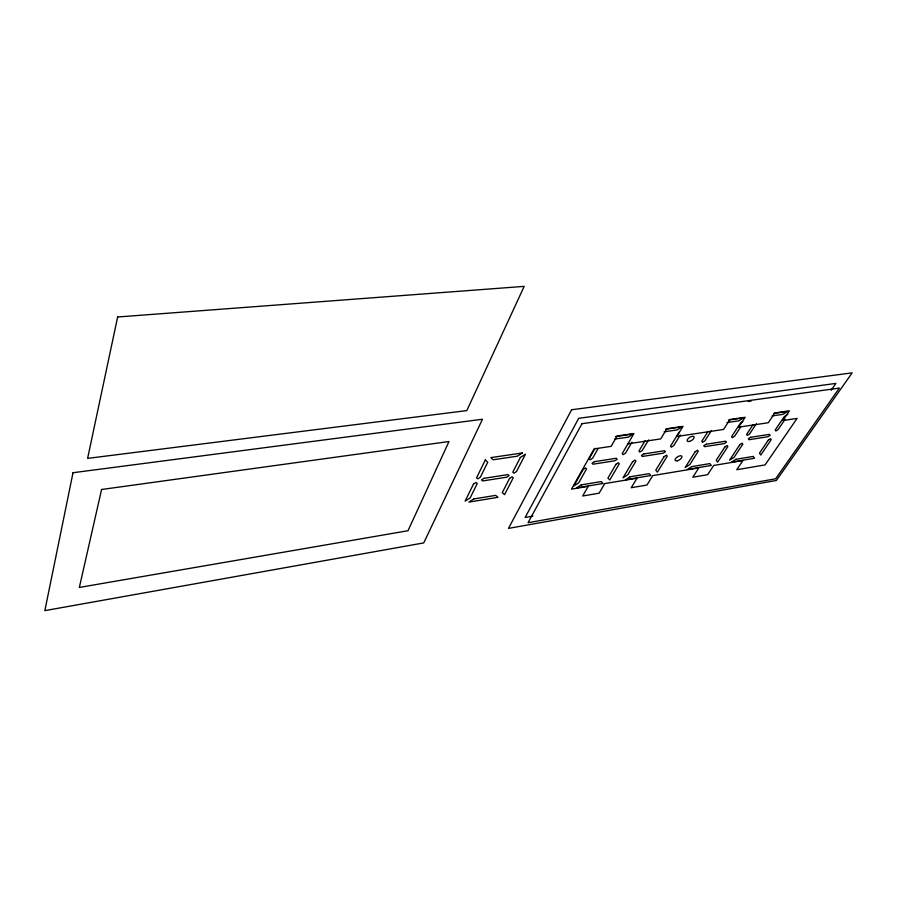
<?xml version="1.0" encoding="UTF-8"?>
<svg xmlns="http://www.w3.org/2000/svg" width="897" height="897" viewBox="0 0 897 897"><rect width="100%" height="100%" fill="white"/><g stroke="black" fill="none" stroke-linecap="round" stroke-linejoin="round"><path stroke-width="1.35" d="M595.036 448.309L589.183 458.703L590.17 459.746L592.637 458.176L598.064 448.567M631.903 442.255L625.557 453.086L623.123 454.644L622.204 453.613L633.944 433.52L617.091 435.987L611.149 446.347L594.117 448.904L571.49 489.134L588.23 486.342L582.691 495.996L599.106 493.204L604.713 483.595L636.982 478.224L631.241 487.721L646.961 485.042L652.769 475.589L698.785 467.92L692.798 477.226L707.655 474.692L713.698 465.442L742.895 460.576L736.751 469.736L765.074 464.904L797.097 418.394L782.801 420.547L789.405 410.815L774.862 412.945L768.303 422.722L738.668 427.174L745.127 417.284L729.945 419.504L723.543 429.45L676.798 436.48L683.009 426.355L666.908 428.71L660.753 438.891L627.934 443.824M645.01 440.808L638.944 451.023L639.819 452.054L642.241 450.518L648.576 439.9M679.107 432.163L670.519 446.145L671.337 447.177L673.725 445.652L680.296 435M708.092 431.334L701.757 441.324L702.519 442.344L704.874 440.842L711.478 430.47M740.664 426.994L734.598 436.256L732.277 437.736L731.571 436.727L740.485 423.048L742.851 421.556M753.121 424.584L746.618 434.406L747.291 435.415L749.6 433.946L756.373 423.732M785.077 419.291L778.103 429.54L775.815 430.997L775.199 429.988L784.326 416.544L787.801 414.336M831.093 390.296L835.903 383.411L578.7 418.327L525.137 517.479L532.93 516.111M614.68 439.115L628.449 437.086L633.282 433.991L615.477 436.604M664.105 431.838L677.269 429.898L682 426.871L665.507 429.282M726.996 422.577L738.915 420.816L743.535 417.879L728.521 420.065M772.059 415.939L782.935 414.336L787.465 411.454L773.663 413.472M748.244 401.497L751.013 401.105M73.016 472.719L44.85 610.633L423.732 542.92L482.485 419.247L73.016 472.719M117.642 316.989L87.614 458.389L466.821 410.591L524.184 286.367L117.642 316.989M101.585 489.493L79.351 587.434L408.012 530.721L448.982 441.526L101.585 489.493M473.47 484.1L465.117 501.143L470.163 497.902L477.26 483.505L476.027 482.463L473.47 484.1M485.355 459.881L476.587 477.765L477.821 478.819L480.377 477.17L487.699 462.314L485.355 459.881M509.574 478.415L502.253 492.666L504.551 494.662L513.241 477.832L512.097 476.8L509.574 478.415M520.338 457.481L512.804 472.147L513.947 473.201L516.47 471.575L525.463 454.185L520.338 457.481M571.636 409.75L508.476 528.4L776.387 480.444L852.15 372.86L571.636 409.75M581.974 423.687L528.053 522.716L775.625 478.796L839.379 388.076L581.974 423.687M583.106 469.512L573.856 485.939L578.7 482.844L586.537 468.963L585.55 467.942L583.106 469.512M615.97 464.298L607.942 478.034L609.792 479.996L619.3 463.76L618.381 462.751L615.97 464.298M632.62 461.652L623.023 477.809L627.765 474.782L635.917 461.125L635.031 460.116L632.62 461.652M664.072 456.663L655.763 470.185L657.423 472.125L667.256 456.147L666.437 455.149L664.072 456.663M695.175 451.718L685.151 467.539L689.793 464.59L698.281 451.225L697.518 450.227L695.175 451.718M724.866 447.009L716.232 460.239L717.656 462.157L727.882 446.527L727.187 445.54L724.866 447.009M739.857 444.632L729.564 460.195L734.105 457.302L742.828 444.15L742.155 443.163L739.857 444.632M768.325 440.113L759.479 453.131L760.746 455.037L771.218 439.653L770.601 438.667L768.325 440.113M522.379 452.963L517.367 456.181L493.204 459.769L490.816 457.616L522.379 452.963M483.999 478.325L481.498 479.929L482.687 480.949L506.614 477.204L509.081 475.612L507.949 474.591L483.999 478.325M473.762 498.967L468.851 502.118L497.947 497.319L495.671 495.368L473.762 498.967M594.419 461.675L592.031 463.211L592.984 464.209L614.781 460.789L617.158 459.275L616.25 458.266L594.419 461.675M581.256 484.885L576.536 487.89L603.042 483.483L601.214 481.577L581.256 484.885M643.766 453.972L641.411 455.474L642.263 456.472L663.118 453.198L665.451 451.707L664.632 450.72L643.766 453.972M630.086 476.8L625.467 479.749L650.841 475.522L649.204 473.638L630.086 476.8M706.074 444.25L703.775 445.708L704.515 446.695L724.204 443.6L726.469 442.154L725.785 441.178L706.074 444.25M691.822 466.586L687.315 469.456L711.287 465.465L709.875 463.603L691.822 466.586M750.576 437.299L748.322 438.734L748.973 439.709L767.854 436.738L770.086 435.325L769.469 434.35L750.576 437.299M735.944 459.286L731.515 462.101L754.523 458.266L753.267 456.416L735.944 459.286M689.546 441.402A4.003 1.839 -32.8 0 0 694.087 436.873A4.003 1.839 -32.8 0 0 688.324 438.42A4.003 1.839 -32.8 0 0 689.546 441.402M677.437 460.766A3.947 1.794 -32.4 0 0 681.888 456.338A3.947 1.794 -32.4 0 0 676.181 457.907A3.947 1.794 -32.4 0 0 677.437 460.766"/></g></svg>
